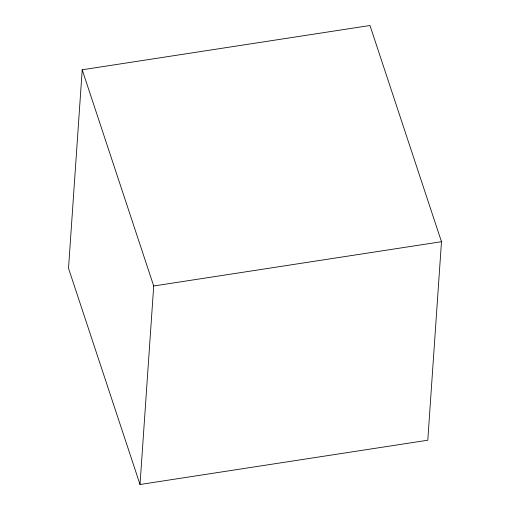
<?xml version="1.0" encoding="UTF-8"?>
<svg xmlns="http://www.w3.org/2000/svg" width="510" height="510" viewBox="0 0 510 510"><rect width="100%" height="100%" fill="white"/><g stroke="black" fill="none" stroke-linecap="round" stroke-linejoin="round"><path stroke-width="0.76" d="M82.206 69.781L68.519 268.292L140.02 484.5L427.794 440.219L441.481 241.708L369.979 25.5L82.206 69.781L153.708 285.989L140.02 484.5M153.708 285.989L441.481 241.708"/></g></svg>
